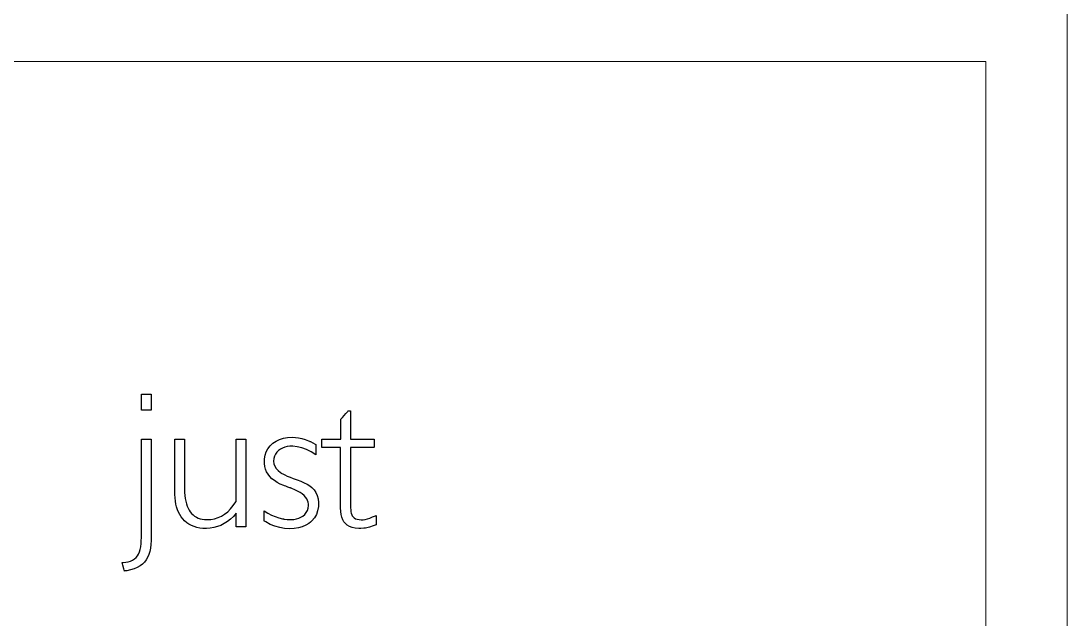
# Model space of a CAD drawing. Header units: millimetres. Extents: x 2232 to 85269, y -3593 to 5869.
# Drawn here: x 85087.6 to 85164.8, y -901.4 to -857.2 of the extents above; entities that cross this region are included whole.
import ezdxf

# ---------------------------------------------------------------- set-up
doc = ezdxf.new("R2010")
doc.units = ezdxf.units.MM
doc.layers.add('Standart', color=7, linetype='Continuous')

msp = doc.modelspace()

# ---------------------------------------------------------------- linework, layer by layer
at = {"layer": 'Standart', "color": 250, "linetype": 'Continuous', "lineweight": 5}
for points in [[(85164.8, -1192.843), (85164.8, 849.185)], [(85158.8, -860.233), (84858.8, -860.233)], [(85158.8, -860.233), (85158.8, -944.178)]]:
    msp.add_lwpolyline(points, dxfattribs=at)
at = {"layer": 'Standart', "color": 159, "linetype": 'Continuous', "lineweight": -3}
for points in [[(85096.482, -885.979), (85096.482, -884.79)], [(85096.482, -884.79), (85097.202, -884.79)], [(85097.202, -884.79), (85097.202, -885.979)], [(85097.202, -885.979), (85096.482, -885.979)], [(85111.437, -886.366), (85111.569, -886.213)], [(85111.569, -886.213), (85111.681, -886.084)], [(85111.681, -886.084), (85111.72, -886.039)], [(85111.72, -886.039), (85111.743, -886.013)], [(85111.743, -886.013), (85111.753, -886.007)], [(85111.753, -886.007), (85111.816, -886.007)], [(85111.816, -886.007), (85111.892, -886.007)], [(85111.892, -886.007), (85111.914, -886.007)], [(85111.914, -886.007), (85111.916, -886.008)], [(85111.916, -886.008), (85111.916, -886.024)], [(85111.916, -886.024), (85111.916, -886.059)], [(85111.916, -886.059), (85111.916, -886.18)], [(85111.916, -886.18), (85111.916, -886.355)], [(85111.916, -886.355), (85111.916, -886.571)], [(85111.202, -886.643), (85111.205, -886.633)], [(85111.202, -886.696), (85111.202, -886.643)], [(85111.202, -886.794), (85111.202, -886.696)], [(85111.202, -886.928), (85111.202, -886.794)], [(85111.202, -887.087), (85111.202, -886.928)], [(85111.202, -887.443), (85111.202, -887.087)], [(85111.205, -886.633), (85111.226, -886.609)], [(85111.226, -886.609), (85111.263, -886.567)], [(85111.263, -886.567), (85111.313, -886.509)], [(85111.313, -886.509), (85111.437, -886.366)], [(85111.916, -886.571), (85111.916, -886.815)], [(85111.916, -886.815), (85111.916, -887.328)], [(85111.202, -887.785), (85111.202, -887.443)], [(85111.202, -887.925), (85111.202, -887.785)], [(85111.916, -887.328), (85111.916, -887.57)], [(85111.916, -887.57), (85111.916, -887.783)], [(85111.916, -887.783), (85111.916, -887.954)], [(85096.482, -888.117), (85096.513, -888.112)], [(85096.482, -888.166), (85096.482, -888.117)], [(85096.482, -888.263), (85096.482, -888.166)], [(85096.482, -888.404), (85096.482, -888.263)], [(85096.482, -888.585), (85096.482, -888.404)], [(85096.482, -888.803), (85096.482, -888.585)], [(85096.513, -888.112), (85096.608, -888.112)], [(85096.608, -888.112), (85096.742, -888.112)], [(85096.742, -888.112), (85097.035, -888.112)], [(85097.035, -888.112), (85097.146, -888.112)], [(85097.146, -888.112), (85097.2, -888.112)], [(85097.2, -888.112), (85097.202, -888.113)], [(85097.202, -888.113), (85097.202, -888.145)], [(85097.202, -888.145), (85097.202, -888.226)], [(85097.202, -888.226), (85097.202, -888.354)], [(85097.202, -888.354), (85097.202, -888.524)], [(85097.202, -888.524), (85097.202, -888.732)], [(85098.952, -888.113), (85098.957, -888.112)], [(85098.952, -888.127), (85098.952, -888.113)], [(85098.952, -888.157), (85098.952, -888.127)], [(85098.952, -888.203), (85098.952, -888.157)], [(85098.952, -888.263), (85098.952, -888.203)], [(85098.952, -888.424), (85098.952, -888.263)], [(85098.952, -888.632), (85098.952, -888.424)], [(85098.952, -888.878), (85098.952, -888.632)], [(85098.957, -888.112), (85098.999, -888.112)], [(85098.999, -888.112), (85099.076, -888.112)], [(85099.076, -888.112), (85099.178, -888.112)], [(85099.178, -888.112), (85099.408, -888.112)], [(85099.408, -888.112), (85099.514, -888.112)], [(85099.514, -888.112), (85099.6, -888.112)], [(85099.6, -888.112), (85099.653, -888.112)], [(85099.653, -888.112), (85099.664, -888.112)], [(85099.664, -888.112), (85099.666, -888.123)], [(85099.666, -888.123), (85099.666, -888.148)], [(85099.666, -888.148), (85099.666, -888.188)], [(85099.666, -888.188), (85099.666, -888.307)], [(85099.666, -888.307), (85099.666, -888.473)], [(85099.666, -888.473), (85099.666, -888.679)], [(85103.478, -888.125), (85103.479, -888.112)], [(85103.478, -888.158), (85103.478, -888.125)], [(85103.478, -888.208), (85103.478, -888.158)], [(85103.478, -888.276), (85103.478, -888.208)], [(85103.478, -888.359), (85103.478, -888.276)], [(85103.478, -888.457), (85103.478, -888.359)], [(85103.478, -888.569), (85103.478, -888.457)], [(85103.478, -888.829), (85103.478, -888.569)], [(85103.479, -888.112), (85103.49, -888.112)], [(85103.49, -888.112), (85103.544, -888.112)], [(85103.544, -888.112), (85103.629, -888.112)], [(85103.629, -888.112), (85103.736, -888.112)], [(85103.736, -888.112), (85103.966, -888.112)], [(85103.966, -888.112), (85104.068, -888.112)], [(85104.068, -888.112), (85104.145, -888.112)], [(85104.145, -888.112), (85104.187, -888.112)], [(85104.187, -888.112), (85104.192, -888.113)], [(85104.192, -888.113), (85104.192, -888.136)], [(85104.192, -888.136), (85104.192, -888.185)], [(85104.192, -888.185), (85104.192, -888.259)], [(85104.192, -888.259), (85104.192, -888.358)], [(85104.192, -888.358), (85104.192, -888.478)], [(85104.192, -888.478), (85104.192, -888.62)], [(85104.192, -888.62), (85104.192, -888.78)], [(85105.821, -888.814), (85105.984, -888.605)], [(85105.984, -888.605), (85106.188, -888.415)], [(85106.188, -888.415), (85106.421, -888.256)], [(85106.421, -888.256), (85106.68, -888.132)], [(85106.68, -888.132), (85106.964, -888.044)], [(85106.964, -888.044), (85107.272, -887.991)], [(85107.24, -888.657), (85107.065, -888.7)], [(85107.426, -888.634), (85107.24, -888.657)], [(85107.272, -887.991), (85107.606, -887.973)], [(85107.524, -888.63), (85107.426, -888.634)], [(85107.584, -888.63), (85107.524, -888.63)], [(85107.664, -888.632), (85107.584, -888.63)], [(85107.606, -887.973), (85107.846, -887.983)], [(85107.99, -888.669), (85107.664, -888.632)], [(85107.846, -887.983), (85108.087, -888.014)], [(85108.323, -888.751), (85107.99, -888.669)], [(85108.087, -888.014), (85108.329, -888.066)], [(85108.329, -888.066), (85108.573, -888.138)], [(85108.573, -888.138), (85108.818, -888.231)], [(85108.818, -888.231), (85108.88, -888.257)], [(85108.88, -888.257), (85108.904, -888.268)], [(85108.904, -888.268), (85108.914, -888.273)], [(85108.914, -888.273), (85108.956, -888.293)], [(85108.956, -888.293), (85109.127, -888.382)], [(85109.127, -888.382), (85109.303, -888.482)], [(85109.303, -888.482), (85109.347, -888.509)], [(85109.347, -888.509), (85109.362, -888.519)], [(85109.362, -888.519), (85109.362, -888.527)], [(85109.362, -888.527), (85109.362, -888.567)], [(85109.362, -888.567), (85109.362, -888.634)], [(85109.362, -888.634), (85109.362, -888.82)], [(85109.796, -888.126), (85109.796, -888.112)], [(85109.796, -888.112), (85109.818, -888.112)], [(85109.796, -888.159), (85109.796, -888.126)], [(85109.796, -888.27), (85109.796, -888.159)], [(85109.796, -888.413), (85109.796, -888.27)], [(85109.796, -888.556), (85109.796, -888.413)], [(85109.796, -888.667), (85109.796, -888.556)], [(85109.796, -888.7), (85109.796, -888.667)], [(85109.818, -888.112), (85109.888, -888.112)], [(85109.888, -888.112), (85109.997, -888.112)], [(85109.997, -888.112), (85110.136, -888.112)], [(85110.136, -888.112), (85110.466, -888.112)], [(85110.466, -888.112), (85110.803, -888.112)], [(85110.803, -888.112), (85110.951, -888.112)], [(85110.951, -888.112), (85111.072, -888.112)], [(85111.072, -888.112), (85111.159, -888.112)], [(85111.159, -888.112), (85111.2, -888.112)], [(85111.2, -888.112), (85111.202, -888.098)], [(85111.202, -888.033), (85111.202, -887.925)], [(85111.202, -888.098), (85111.202, -888.033)], [(85111.916, -887.954), (85111.916, -888.068)], [(85111.916, -888.068), (85111.916, -888.1)], [(85111.916, -888.1), (85111.916, -888.112)], [(85111.916, -888.112), (85111.946, -888.112)], [(85111.946, -888.112), (85112.035, -888.112)], [(85112.035, -888.112), (85112.172, -888.112)], [(85112.172, -888.112), (85112.345, -888.112)], [(85112.345, -888.112), (85112.542, -888.112)], [(85112.542, -888.112), (85112.965, -888.112)], [(85112.965, -888.112), (85113.167, -888.112)], [(85113.167, -888.112), (85113.349, -888.112)], [(85113.349, -888.112), (85113.497, -888.112)], [(85113.497, -888.112), (85113.601, -888.112)], [(85113.601, -888.112), (85113.649, -888.112)], [(85113.649, -888.112), (85113.651, -888.119)], [(85113.651, -888.119), (85113.651, -888.191)], [(85113.651, -888.191), (85113.651, -888.316)], [(85113.651, -888.316), (85113.651, -888.598)], [(85113.651, -888.598), (85113.651, -888.691)], [(85096.482, -889.054), (85096.482, -888.803)], [(85096.482, -889.335), (85096.482, -889.054)], [(85096.482, -889.641), (85096.482, -889.335)], [(85097.202, -888.732), (85097.202, -888.975)], [(85097.202, -888.975), (85097.202, -889.248)], [(85097.202, -889.248), (85097.202, -889.548)], [(85098.952, -889.156), (85098.952, -888.878)], [(85098.952, -889.458), (85098.952, -889.156)], [(85099.666, -888.679), (85099.666, -888.917)], [(85099.666, -888.917), (85099.666, -889.18)], [(85099.666, -889.18), (85099.666, -889.755)], [(85103.478, -889.131), (85103.478, -888.829)], [(85103.478, -889.464), (85103.478, -889.131)], [(85104.192, -888.78), (85104.192, -888.957)], [(85104.192, -888.957), (85104.192, -889.151)], [(85104.192, -889.151), (85104.192, -889.359)], [(85104.192, -889.359), (85104.192, -889.811)], [(85105.565, -889.56), (85105.611, -889.291)], [(85105.611, -889.291), (85105.696, -889.043)], [(85105.696, -889.043), (85105.821, -888.814)], [(85106.3, -889.377), (85106.256, -889.549)], [(85106.372, -889.22), (85106.3, -889.377)], [(85106.474, -889.077), (85106.372, -889.22)], [(85106.604, -888.95), (85106.474, -889.077)], [(85106.749, -888.845), (85106.604, -888.95)], [(85106.902, -888.763), (85106.749, -888.845)], [(85107.065, -888.7), (85106.902, -888.763)], [(85108.662, -888.876), (85108.323, -888.751)], [(85109.009, -889.046), (85108.662, -888.876)], [(85109.362, -889.26), (85109.009, -889.046)], [(85109.362, -888.82), (85109.362, -889.026)], [(85109.362, -889.026), (85109.362, -889.117)], [(85109.362, -889.117), (85109.362, -889.192)], [(85109.362, -889.192), (85109.362, -889.242)], [(85109.362, -889.242), (85109.362, -889.26)], [(85109.796, -888.714), (85109.796, -888.7)], [(85109.817, -888.714), (85109.796, -888.714)], [(85109.886, -888.714), (85109.817, -888.714)], [(85109.993, -888.714), (85109.886, -888.714)], [(85110.129, -888.714), (85109.993, -888.714)], [(85110.452, -888.714), (85110.129, -888.714)], [(85110.783, -888.714), (85110.452, -888.714)], [(85110.927, -888.714), (85110.783, -888.714)], [(85111.047, -888.714), (85110.927, -888.714)], [(85111.131, -888.714), (85111.047, -888.714)], [(85111.171, -888.714), (85111.131, -888.714)], [(85111.174, -888.718), (85111.171, -888.714)], [(85111.174, -888.756), (85111.174, -888.718)], [(85111.174, -888.833), (85111.174, -888.756)], [(85111.174, -888.943), (85111.174, -888.833)], [(85111.174, -889.085), (85111.174, -888.943)], [(85111.174, -889.254), (85111.174, -889.085)], [(85111.174, -889.447), (85111.174, -889.254)], [(85111.174, -889.66), (85111.174, -889.447)], [(85111.929, -888.714), (85111.916, -888.714)], [(85111.916, -888.714), (85111.916, -888.726)], [(85111.916, -888.726), (85111.916, -888.778)], [(85111.916, -888.778), (85111.916, -888.866)], [(85111.916, -888.866), (85111.916, -888.988)], [(85111.916, -888.988), (85111.916, -889.14)], [(85111.916, -889.14), (85111.916, -889.318)], [(85111.916, -889.318), (85111.916, -889.518)], [(85112, -888.714), (85111.929, -888.714)], [(85112.122, -888.714), (85112, -888.714)], [(85112.284, -888.714), (85112.122, -888.714)], [(85112.682, -888.714), (85112.284, -888.714)], [(85113.102, -888.714), (85112.682, -888.714)], [(85113.291, -888.714), (85113.102, -888.714)], [(85113.452, -888.714), (85113.291, -888.714)], [(85113.572, -888.714), (85113.452, -888.714)], [(85113.64, -888.714), (85113.572, -888.714)], [(85113.651, -888.712), (85113.64, -888.714)], [(85113.651, -888.691), (85113.651, -888.712)], [(85096.482, -890.314), (85096.482, -889.641)], [(85097.202, -889.548), (85097.202, -889.872)], [(85097.202, -889.872), (85097.202, -890.573)], [(85098.952, -890.099), (85098.952, -889.458)], [(85098.952, -890.741), (85098.952, -890.099)], [(85099.666, -889.755), (85099.666, -890.346)], [(85103.478, -889.821), (85103.478, -889.464)], [(85103.478, -890.192), (85103.478, -889.821)], [(85103.478, -890.94), (85103.478, -890.192)], [(85104.192, -889.811), (85104.192, -890.301)], [(85105.556, -889.737), (85105.557, -889.701)], [(85105.557, -889.788), (85105.556, -889.737)], [(85105.557, -889.701), (85105.565, -889.56)], [(85105.562, -889.902), (85105.557, -889.788)], [(85105.591, -890.121), (85105.562, -889.902)], [(85105.645, -890.328), (85105.591, -890.121)], [(85106.256, -889.549), (85106.242, -889.735)], [(85106.242, -889.735), (85106.262, -889.927)], [(85106.262, -889.927), (85106.324, -890.106)], [(85106.324, -890.106), (85106.428, -890.275)], [(85111.174, -890.133), (85111.174, -889.66)], [(85111.174, -890.645), (85111.174, -890.133)], [(85111.916, -889.518), (85111.916, -889.973)], [(85111.916, -889.973), (85111.916, -890.477)], [(85096.482, -891.043), (85096.482, -890.314)], [(85097.202, -890.573), (85097.202, -892.087)], [(85098.952, -891.042), (85098.952, -890.741)], [(85099.666, -890.346), (85099.666, -890.629)], [(85099.666, -890.629), (85099.666, -890.896)], [(85099.666, -890.896), (85099.666, -891.138)], [(85103.478, -891.3), (85103.478, -890.94)], [(85104.192, -890.301), (85104.192, -891.344)], [(85105.725, -890.522), (85105.645, -890.328)], [(85105.829, -890.703), (85105.725, -890.522)], [(85105.959, -890.871), (85105.829, -890.703)], [(85106.114, -891.028), (85105.959, -890.871)], [(85106.428, -890.275), (85106.573, -890.432)], [(85106.573, -890.432), (85106.759, -890.578)], [(85106.759, -890.578), (85106.812, -890.613)], [(85106.812, -890.613), (85106.849, -890.637)], [(85106.849, -890.637), (85106.912, -890.674)], [(85106.912, -890.674), (85107.061, -890.752)], [(85107.061, -890.752), (85107.241, -890.834)], [(85107.241, -890.834), (85107.452, -890.92)], [(85107.452, -890.92), (85107.693, -891.01)], [(85111.174, -891.168), (85111.174, -890.645)], [(85111.916, -890.477), (85111.916, -891.002)], [(85096.482, -892.553), (85096.482, -891.043)], [(85098.952, -891.32), (85098.952, -891.042)], [(85098.952, -891.566), (85098.952, -891.32)], [(85098.952, -891.774), (85098.952, -891.566)], [(85099.666, -891.138), (85099.666, -891.349)], [(85099.666, -891.349), (85099.666, -891.521)], [(85099.666, -891.521), (85099.666, -891.647)], [(85099.666, -891.647), (85099.666, -891.691)], [(85099.666, -891.691), (85099.666, -891.72)], [(85099.666, -891.72), (85099.666, -891.735)], [(85099.666, -891.735), (85099.666, -891.746)], [(85099.666, -891.746), (85099.666, -891.808)], [(85103.478, -891.637), (85103.478, -891.3)], [(85103.478, -891.944), (85103.478, -891.637)], [(85104.192, -891.344), (85104.192, -892.388)], [(85106.293, -891.171), (85106.114, -891.028)], [(85106.498, -891.302), (85106.293, -891.171)], [(85106.728, -891.421), (85106.498, -891.302)], [(85106.983, -891.527), (85106.728, -891.421)], [(85106.996, -891.532), (85106.983, -891.527)], [(85107.031, -891.545), (85106.996, -891.532)], [(85107.149, -891.589), (85107.031, -891.545)], [(85107.295, -891.643), (85107.149, -891.589)], [(85107.426, -891.692), (85107.295, -891.643)], [(85107.474, -891.709), (85107.426, -891.692)], [(85107.502, -891.72), (85107.474, -891.709)], [(85107.508, -891.722), (85107.502, -891.72)], [(85107.528, -891.73), (85107.508, -891.722)], [(85107.508, -891.722), (85107.508, -891.722)], [(85107.588, -891.753), (85107.528, -891.73)], [(85107.813, -891.847), (85107.588, -891.753)], [(85107.693, -891.01), (85107.826, -891.056)], [(85107.826, -891.056), (85107.973, -891.107)], [(85107.973, -891.107), (85108.256, -891.215)], [(85108.256, -891.215), (85108.506, -891.326)], [(85108.506, -891.326), (85108.724, -891.441)], [(85108.724, -891.441), (85108.909, -891.559)], [(85108.909, -891.559), (85109.061, -891.68)], [(85109.061, -891.68), (85109.228, -891.858)], [(85111.174, -891.673), (85111.174, -891.168)], [(85111.174, -892.133), (85111.174, -891.673)], [(85111.916, -891.002), (85111.916, -891.518)], [(85111.916, -891.518), (85111.916, -891.997)], [(85097.202, -892.087), (85097.202, -892.839)], [(85098.952, -891.935), (85098.952, -891.774)], [(85098.952, -891.995), (85098.952, -891.935)], [(85098.952, -892.041), (85098.952, -891.995)], [(85098.952, -892.072), (85098.952, -892.041)], [(85098.952, -892.085), (85098.952, -892.072)], [(85098.952, -892.1), (85098.952, -892.085)], [(85098.952, -892.132), (85098.952, -892.1)], [(85098.953, -892.196), (85098.952, -892.132)], [(85098.965, -892.443), (85098.953, -892.196)], [(85098.99, -892.679), (85098.965, -892.443)], [(85099.666, -891.808), (85099.674, -892.05)], [(85099.674, -892.05), (85099.691, -892.278)], [(85099.691, -892.278), (85099.719, -892.492)], [(85099.719, -892.492), (85099.756, -892.692)], [(85103.478, -892.21), (85103.478, -891.944)], [(85103.478, -892.326), (85103.478, -892.21)], [(85103.478, -892.428), (85103.478, -892.326)], [(85103.478, -892.516), (85103.478, -892.428)], [(85103.478, -892.588), (85103.478, -892.516)], [(85104.192, -892.388), (85104.192, -892.878)], [(85108.015, -891.946), (85107.813, -891.847)], [(85108.194, -892.049), (85108.015, -891.946)], [(85108.351, -892.157), (85108.194, -892.049)], [(85108.484, -892.27), (85108.351, -892.157)], [(85108.595, -892.387), (85108.484, -892.27)], [(85108.682, -892.509), (85108.595, -892.387)], [(85108.747, -892.635), (85108.682, -892.509)], [(85109.228, -891.858), (85109.36, -892.057)], [(85109.36, -892.057), (85109.457, -892.277)], [(85109.457, -892.277), (85109.52, -892.517)], [(85109.52, -892.517), (85109.549, -892.778)], [(85111.174, -892.337), (85111.174, -892.133)], [(85111.174, -892.519), (85111.174, -892.337)], [(85111.174, -892.675), (85111.174, -892.519)], [(85111.916, -891.997), (85111.916, -892.214)], [(85111.916, -892.214), (85111.916, -892.412)], [(85111.916, -892.412), (85111.916, -892.586)], [(85096.482, -893.273), (85096.482, -892.553)], [(85096.482, -893.611), (85096.482, -893.273)], [(85097.202, -892.839), (85097.202, -893.547)], [(85099.028, -892.903), (85098.99, -892.679)], [(85099.078, -893.115), (85099.028, -892.903)], [(85099.142, -893.315), (85099.078, -893.115)], [(85099.756, -892.692), (85099.804, -892.878)], [(85099.804, -892.878), (85099.861, -893.051)], [(85099.861, -893.051), (85099.928, -893.21)], [(85099.928, -893.21), (85100.005, -893.355)], [(85102.85, -893.467), (85103.063, -893.258)], [(85103.063, -893.258), (85103.264, -893.017)], [(85103.264, -893.017), (85103.452, -892.743)], [(85103.452, -892.743), (85103.475, -892.707)], [(85103.475, -892.707), (85103.478, -892.7)], [(85103.478, -892.644), (85103.478, -892.588)], [(85103.478, -892.681), (85103.478, -892.644)], [(85103.478, -892.7), (85103.478, -892.681)], [(85104.192, -892.878), (85104.192, -893.33)], [(85108.732, -893.376), (85108.784, -893.204)], [(85108.789, -892.766), (85108.747, -892.635)], [(85108.784, -893.204), (85108.808, -893.014)], [(85108.808, -892.901), (85108.789, -892.766)], [(85108.809, -892.964), (85108.808, -892.901)], [(85108.808, -893.014), (85108.809, -892.964)], [(85109.541, -893.089), (85109.49, -893.394)], [(85109.55, -892.925), (85109.541, -893.089)], [(85109.549, -892.778), (85109.55, -892.925)], [(85111.174, -892.802), (85111.174, -892.675)], [(85111.174, -892.897), (85111.174, -892.802)], [(85111.174, -892.956), (85111.174, -892.897)], [(85111.174, -892.978), (85111.174, -892.956)], [(85111.174, -893.05), (85111.174, -892.978)], [(85111.178, -893.189), (85111.174, -893.05)], [(85111.197, -893.446), (85111.178, -893.189)], [(85111.916, -892.586), (85111.916, -892.734)], [(85111.916, -892.734), (85111.916, -892.851)], [(85111.916, -892.851), (85111.916, -892.934)], [(85111.916, -892.934), (85111.916, -892.98)], [(85111.916, -892.98), (85111.916, -892.989)], [(85111.916, -892.989), (85111.919, -893.167)], [(85111.916, -892.989), (85111.916, -892.989)], [(85111.916, -892.989), (85111.916, -892.989)], [(85111.919, -893.167), (85111.93, -893.326)], [(85096.482, -893.929), (85096.482, -893.611)], [(85096.482, -894.224), (85096.482, -893.929)], [(85097.202, -893.547), (85097.202, -893.875)], [(85097.202, -893.875), (85097.202, -894.181)], [(85099.218, -893.503), (85099.142, -893.315)], [(85099.308, -893.68), (85099.218, -893.503)], [(85099.41, -893.844), (85099.308, -893.68)], [(85099.528, -894), (85099.41, -893.844)], [(85099.669, -894.15), (85099.528, -894)], [(85100.005, -893.355), (85100.091, -893.486)], [(85100.091, -893.486), (85100.188, -893.603)], [(85100.188, -893.603), (85100.294, -893.707)], [(85100.294, -893.707), (85100.411, -893.797)], [(85100.411, -893.797), (85100.537, -893.873)], [(85100.537, -893.873), (85100.673, -893.935)], [(85100.673, -893.935), (85100.819, -893.983)], [(85100.819, -893.983), (85100.975, -894.018)], [(85100.975, -894.018), (85101.141, -894.038)], [(85101.141, -894.038), (85101.316, -894.045)], [(85101.316, -894.045), (85101.602, -894.029)], [(85101.602, -894.029), (85101.876, -893.981)], [(85101.876, -893.981), (85102.138, -893.901)], [(85102.138, -893.901), (85102.388, -893.788)], [(85102.388, -893.788), (85102.625, -893.644)], [(85102.625, -893.644), (85102.85, -893.467)], [(85103.058, -894.015), (85102.833, -894.194)], [(85103.273, -893.809), (85103.058, -894.015)], [(85103.478, -893.577), (85103.273, -893.809)], [(85103.478, -893.581), (85103.478, -893.577)], [(85103.478, -893.577), (85103.478, -893.577)], [(85103.478, -893.577), (85103.478, -893.577)], [(85103.478, -893.601), (85103.478, -893.581)], [(85103.478, -893.684), (85103.478, -893.601)], [(85103.478, -893.809), (85103.478, -893.684)], [(85103.478, -894.124), (85103.478, -893.809)], [(85104.192, -893.33), (85104.192, -893.538)], [(85104.192, -893.538), (85104.192, -893.732)], [(85104.192, -893.732), (85104.192, -893.909)], [(85104.192, -893.909), (85104.192, -894.069)], [(85104.192, -894.069), (85104.192, -894.211)], [(85105.542, -893.401), (85105.81, -893.569)], [(85105.542, -893.403), (85105.542, -893.401)], [(85105.542, -893.401), (85105.542, -893.401)], [(85105.542, -893.401), (85105.542, -893.401)], [(85105.542, -893.433), (85105.542, -893.403)], [(85105.542, -893.493), (85105.542, -893.433)], [(85105.542, -893.575), (85105.542, -893.493)], [(85105.542, -893.776), (85105.542, -893.575)], [(85105.542, -893.977), (85105.542, -893.776)], [(85105.542, -894.059), (85105.542, -893.977)], [(85105.542, -894.118), (85105.542, -894.059)], [(85105.81, -893.569), (85106.08, -893.712)], [(85106.08, -893.712), (85106.35, -893.829)], [(85106.35, -893.829), (85106.62, -893.921)], [(85106.62, -893.921), (85106.892, -893.987)], [(85106.892, -893.987), (85106.96, -893.999)], [(85106.96, -893.999), (85106.987, -894.004)], [(85106.987, -894.004), (85106.999, -894.006)], [(85106.999, -894.006), (85107.046, -894.013)], [(85107.046, -894.013), (85107.231, -894.035)], [(85107.231, -894.035), (85107.413, -894.045)], [(85107.413, -894.045), (85107.458, -894.045)], [(85107.458, -894.045), (85107.491, -894.045)], [(85107.491, -894.045), (85107.543, -894.044)], [(85107.543, -894.044), (85107.744, -894.029)], [(85107.744, -894.029), (85107.93, -893.996)], [(85107.93, -893.996), (85108.102, -893.944)], [(85108.102, -893.944), (85108.26, -893.874)], [(85108.26, -893.874), (85108.403, -893.786)], [(85108.403, -893.786), (85108.541, -893.667)], [(85108.541, -893.667), (85108.651, -893.531)], [(85108.651, -893.531), (85108.732, -893.376)], [(85109.253, -893.919), (85109.069, -894.139)], [(85109.394, -893.671), (85109.253, -893.919)], [(85109.49, -893.394), (85109.394, -893.671)], [(85111.231, -893.677), (85111.197, -893.446)], [(85111.281, -893.88), (85111.231, -893.677)], [(85111.345, -894.056), (85111.281, -893.88)], [(85111.424, -894.205), (85111.345, -894.056)], [(85111.93, -893.326), (85111.946, -893.465)], [(85111.946, -893.465), (85111.97, -893.585)], [(85111.97, -893.585), (85112.001, -893.685)], [(85112.001, -893.685), (85112.038, -893.765)], [(85112.038, -893.765), (85112.101, -893.851)], [(85112.101, -893.851), (85112.184, -893.924)], [(85112.184, -893.924), (85112.286, -893.981)], [(85112.286, -893.981), (85112.406, -894.022)], [(85112.406, -894.022), (85112.545, -894.048)], [(85112.545, -894.048), (85112.702, -894.059)], [(85112.702, -894.059), (85112.85, -894.053)], [(85112.85, -894.053), (85113.004, -894.03)], [(85113.004, -894.03), (85113.172, -893.989)], [(85113.172, -893.989), (85113.352, -893.931)], [(85113.352, -893.931), (85113.545, -893.855)], [(85113.545, -893.855), (85113.751, -893.761)], [(85113.751, -893.761), (85113.804, -893.735)], [(85113.804, -893.735), (85113.812, -893.733)], [(85113.812, -893.733), (85113.812, -893.758)], [(85113.812, -893.758), (85113.812, -893.867)], [(85113.812, -893.867), (85113.812, -894.198)], [(85096.482, -894.492), (85096.482, -894.224)], [(85096.482, -894.729), (85096.482, -894.492)], [(85096.482, -894.931), (85096.482, -894.729)], [(85097.202, -894.181), (85097.202, -894.461)], [(85097.202, -894.461), (85097.202, -894.711)], [(85097.202, -894.711), (85097.202, -894.927)], [(85099.823, -894.282), (85099.669, -894.15)], [(85099.99, -894.396), (85099.823, -894.282)], [(85100.171, -894.491), (85099.99, -894.396)], [(85100.365, -894.569), (85100.171, -894.491)], [(85100.573, -894.629), (85100.365, -894.569)], [(85100.794, -894.671), (85100.573, -894.629)], [(85101.028, -894.696), (85100.794, -894.671)], [(85101.281, -894.702), (85101.028, -894.696)], [(85101.564, -894.685), (85101.281, -894.702)], [(85101.837, -894.64), (85101.564, -894.685)], [(85102.101, -894.569), (85101.837, -894.64)], [(85102.355, -894.471), (85102.101, -894.569)], [(85102.599, -894.346), (85102.355, -894.471)], [(85102.833, -894.194), (85102.599, -894.346)], [(85103.478, -894.282), (85103.478, -894.124)], [(85103.478, -894.42), (85103.478, -894.282)], [(85103.478, -894.523), (85103.478, -894.42)], [(85103.478, -894.556), (85103.478, -894.523)], [(85103.478, -894.574), (85103.478, -894.556)], [(85103.49, -894.577), (85103.478, -894.574)], [(85103.544, -894.577), (85103.49, -894.577)], [(85103.629, -894.577), (85103.544, -894.577)], [(85103.736, -894.577), (85103.629, -894.577)], [(85103.966, -894.577), (85103.736, -894.577)], [(85104.068, -894.577), (85103.966, -894.577)], [(85104.145, -894.577), (85104.068, -894.577)], [(85104.187, -894.577), (85104.145, -894.577)], [(85104.192, -894.576), (85104.187, -894.577)], [(85104.192, -894.211), (85104.192, -894.331)], [(85104.192, -894.331), (85104.192, -894.43)], [(85104.192, -894.43), (85104.192, -894.504)], [(85104.192, -894.504), (85104.192, -894.553)], [(85104.192, -894.553), (85104.192, -894.576)], [(85105.542, -894.148), (85105.542, -894.118)], [(85105.542, -894.15), (85105.542, -894.148)], [(85105.549, -894.155), (85105.542, -894.15)], [(85105.57, -894.168), (85105.549, -894.155)], [(85105.655, -894.219), (85105.57, -894.168)], [(85105.995, -894.398), (85105.655, -894.219)], [(85106.342, -894.538), (85105.995, -894.398)], [(85106.694, -894.637), (85106.342, -894.538)], [(85107.053, -894.697), (85106.694, -894.637)], [(85107.417, -894.717), (85107.053, -894.697)], [(85107.753, -894.701), (85107.417, -894.717)], [(85108.065, -894.654), (85107.753, -894.701)], [(85108.351, -894.575), (85108.065, -894.654)], [(85108.612, -894.465), (85108.351, -894.575)], [(85108.848, -894.324), (85108.612, -894.465)], [(85108.96, -894.238), (85108.848, -894.324)], [(85109.069, -894.139), (85108.96, -894.238)], [(85111.534, -894.342), (85111.424, -894.205)], [(85111.676, -894.463), (85111.534, -894.342)], [(85111.846, -894.559), (85111.676, -894.463)], [(85112.043, -894.63), (85111.846, -894.559)], [(85112.268, -894.677), (85112.043, -894.63)], [(85112.52, -894.7), (85112.268, -894.677)], [(85112.587, -894.702), (85112.52, -894.7)], [(85112.622, -894.702), (85112.587, -894.702)], [(85112.641, -894.702), (85112.622, -894.702)], [(85112.672, -894.702), (85112.641, -894.702)], [(85112.891, -894.691), (85112.672, -894.702)], [(85112.936, -894.685), (85112.891, -894.691)], [(85112.957, -894.682), (85112.936, -894.685)], [(85113.029, -894.669), (85112.957, -894.682)], [(85113.318, -894.605), (85113.029, -894.669)], [(85113.596, -894.52), (85113.318, -894.605)], [(85113.73, -894.47), (85113.596, -894.52)], [(85113.797, -894.443), (85113.73, -894.47)], [(85113.812, -894.436), (85113.797, -894.443)], [(85113.812, -894.198), (85113.812, -894.344)], [(85113.812, -894.344), (85113.812, -894.396)], [(85113.812, -894.396), (85113.812, -894.429)], [(85113.812, -894.429), (85113.812, -894.436)], [(85096.46, -895.823), (85096.477, -895.567)], [(85096.477, -895.567), (85096.481, -895.43)], [(85096.481, -895.43), (85096.482, -895.359)], [(85096.482, -895.095), (85096.482, -894.931)], [(85096.482, -895.217), (85096.482, -895.095)], [(85096.482, -895.293), (85096.482, -895.217)], [(85096.482, -895.319), (85096.482, -895.293)], [(85096.482, -895.323), (85096.482, -895.319)], [(85096.482, -895.319), (85096.482, -895.319)], [(85096.482, -895.319), (85096.482, -895.319)], [(85096.482, -895.319), (85096.482, -895.319)], [(85096.482, -895.359), (85096.482, -895.323)], [(85097.199, -895.591), (85097.18, -895.887)], [(85097.202, -895.435), (85097.199, -895.591)], [(85097.202, -894.927), (85097.202, -895.105)], [(85097.202, -895.105), (85097.202, -895.243)], [(85097.202, -895.243), (85097.202, -895.335)], [(85097.202, -895.335), (85097.202, -895.378)], [(85097.202, -895.378), (85097.202, -895.395)], [(85097.202, -895.395), (85097.202, -895.435)], [(85096.337, -896.438), (85096.39, -896.259)], [(85096.39, -896.259), (85096.431, -896.054)], [(85096.431, -896.054), (85096.46, -895.823)], [(85097.144, -896.159), (85097.093, -896.408)], [(85097.18, -895.887), (85097.144, -896.159)], [(85095.329, -897.198), (85095.512, -897.164)], [(85095.512, -897.164), (85095.679, -897.111)], [(85095.679, -897.111), (85095.832, -897.04)], [(85095.832, -897.04), (85095.969, -896.951)], [(85095.969, -896.951), (85096.09, -896.842)], [(85096.09, -896.842), (85096.193, -896.721)], [(85096.193, -896.721), (85096.271, -896.592)], [(85096.271, -896.592), (85096.337, -896.438)], [(85096.84, -897.016), (85096.715, -897.183)], [(85096.94, -896.837), (85096.84, -897.016)], [(85097.025, -896.634), (85096.94, -896.837)], [(85097.093, -896.408), (85097.025, -896.634)], [(85095.063, -897.216), (85095.063, -897.215)], [(85095.063, -897.215), (85095.08, -897.215)], [(85095.067, -897.23), (85095.063, -897.216)], [(85095.087, -897.302), (85095.067, -897.23)], [(85095.08, -897.215), (85095.132, -897.214)], [(85095.118, -897.414), (85095.087, -897.302)], [(85095.189, -897.672), (85095.118, -897.414)], [(85095.132, -897.214), (85095.329, -897.198)], [(85095.218, -897.776), (85095.189, -897.672)], [(85095.235, -897.837), (85095.218, -897.776)], [(85095.236, -897.842), (85095.235, -897.837)], [(85095.237, -897.843), (85095.236, -897.842)], [(85095.254, -897.842), (85095.237, -897.843)], [(85095.404, -897.82), (85095.254, -897.842)], [(85095.686, -897.762), (85095.404, -897.82)], [(85095.943, -897.685), (85095.686, -897.762)], [(85096.174, -897.589), (85095.943, -897.685)], [(85096.38, -897.473), (85096.174, -897.589)], [(85096.56, -897.337), (85096.38, -897.473)], [(85096.715, -897.183), (85096.56, -897.337)]]:
    msp.add_lwpolyline(points, dxfattribs=at)

doc.saveas('drawing.dxf')
